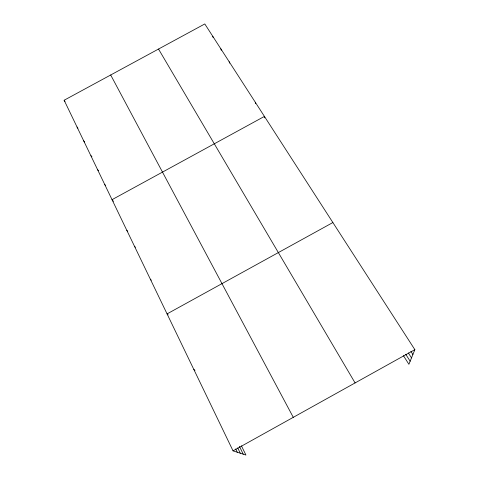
<?xml version="1.0" encoding="UTF-8"?>
<svg xmlns="http://www.w3.org/2000/svg" width="479" height="479" viewBox="0 0 479 479"><rect width="100%" height="100%" fill="white"/><g stroke="black" fill="none" stroke-linecap="round" stroke-linejoin="round"><path stroke-width="0.72" d="M241.428 445.835L245.931 455.05L233.045 450.859L64.138 100.237L204.796 23.95L414.862 349.664L408.898 364.291L403.432 355.669M233.045 450.859L414.862 349.664M332.875 222.543L167.063 313.901L168.147 314.913M193.821 369.441L195.001 370.321M150.352 279.209L151.322 280.203M134.461 246.224L135.407 247.266M126.803 230.327L127.773 231.423M113.445 201.348L112.038 199.671L264.426 116.409L264.779 117.84M104.697 184.439L105.596 185.529M97.536 169.566L98.446 170.698M91.004 155.633L91.932 156.801M83.711 140.868L84.591 142M77.035 127.013L77.927 128.18M64.138 100.237L65 101.392M410.922 351.412L412.892 354.49M408.33 352.915L411.509 357.891M405.749 354.298L410.15 361.214M158.519 49.05L355.095 382.931M110.691 74.987L293.28 417.335M239.416 446.356L243.224 454.17M237.698 447.877L240.29 453.218M235.698 448.937L237.297 452.242M212.736 36.26L213.161 37.613M220.855 48.852L221.292 50.259M229.166 61.737L229.579 63.12M255.295 102.249L255.654 103.626"/></g></svg>
